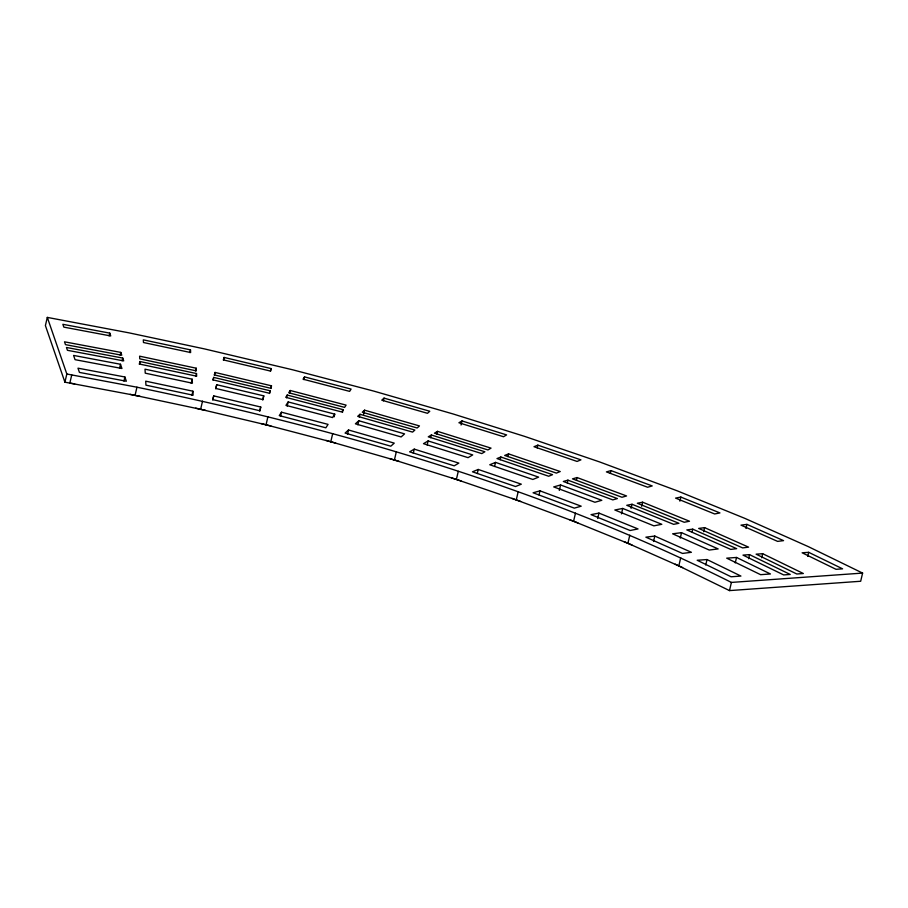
<?xml version="1.0" encoding="UTF-8"?>
<svg xmlns="http://www.w3.org/2000/svg" width="908" height="908" viewBox="0 0 908 908"><rect width="100%" height="100%" fill="white"/><g stroke="black" fill="none" stroke-linecap="round" stroke-linejoin="round"><path stroke-width="1.36" d="M675.257 564.174L729.487 590.597L860.682 581.256L862.6 573.084L808.381 546.661L744.866 518.377L677.062 490.763L599.609 461.934L524.586 436.373L453.262 414.014L373.756 391.098L292.785 369.828L204.391 348.888L128.947 332.839L47.318 317.403L45.4 325.575L64.911 382.177L139.968 396.297M64.911 382.177L66.829 374.005L47.318 317.403M71.743 374.936L69.825 383.097L74.672 383.891M109.119 335.846L109.766 333.123L62.856 324.304L63.832 327.13L110.742 335.96L109.766 333.123M120.151 355.13L120.798 352.406L64.502 341.817L65.478 344.643L121.774 355.232L120.798 352.406M119.538 368.342L120.492 364.256L73.582 355.425L75.046 359.67L121.956 368.5L120.492 364.256M122.103 360.782L122.739 358.058L66.454 347.469L67.43 350.306L123.715 360.896L122.739 358.058M123.919 381.076L124.884 376.99L77.975 368.171L79.439 372.416L126.348 381.235L124.884 376.99M139.276 364.233L139.911 361.509L196.503 373.54L196.661 376.196L140.07 364.165L139.911 361.509M135.054 395.377L136.96 387.205C341.453 429.552 544.164 488.663 731.405 582.425L862.6 573.084M189.84 352.599L190.476 349.875L143.316 339.853L143.475 342.52L190.635 352.542L190.476 349.875M191.213 383.278L192.167 379.192L145.019 369.17L145.246 373.165L192.405 383.199L192.167 379.192M195.561 370.929L196.196 368.205L139.605 356.174L139.764 358.842L196.344 370.873L196.196 368.205M195.867 376.264L196.503 373.54M191.906 395.275L192.871 391.189L145.711 381.167L145.938 385.162L193.098 395.196L192.871 391.189M200.623 409.315L202.529 401.143M213.062 380.123L213.698 377.399L270.153 390.781L269.517 393.505M214.401 375.163L215.037 372.439L271.492 385.821L270.845 388.545M212.767 399.963L213.721 395.877L260.766 407.034L259.813 411.108M215.775 388.806L216.728 384.72L263.774 395.865L262.821 399.951M223.447 360.158L224.083 357.434L271.129 368.58L270.493 371.304M266.033 424.819L267.939 416.647M280.538 416.284L281.491 412.198L328.072 424.388L325.836 427.804L279.267 415.614L281.491 412.198M286.599 397.761L287.234 395.037L343.133 409.667L342.486 412.391M289.573 393.209L290.208 390.485L346.096 405.116L344.609 407.386L288.721 392.767L290.208 390.485M287.223 406.035L288.177 401.949L334.757 414.139L334.121 416.863M303.885 379.623L304.532 376.899L351.101 389.089L349.614 391.371L303.045 379.181L304.532 376.899M330.784 441.765L332.703 433.593M347.548 434.069L348.513 429.995L394.254 443.127L390.815 446.203L345.074 433.071L348.513 429.995M359.341 417.01L359.977 414.286L414.877 430.051L412.584 432.106L357.684 416.341L359.977 414.286M357.865 424.819L358.819 420.745L404.571 433.876L401.132 436.952L355.391 423.82L358.819 420.745M363.609 414.264L364.562 410.178L419.462 425.931L417.169 427.986L362.269 412.232L364.562 410.178M383.403 400.848L384.039 398.124L429.79 411.256L427.498 413.31L381.746 400.178L384.039 398.124M394.401 460.027L396.308 451.855M413.299 453.217L414.252 449.131L458.835 463.103L454.216 465.838L409.633 451.855L414.252 449.131M427.169 445.022L428.122 440.936L472.693 454.919L468.074 457.655L423.503 443.671L428.122 440.936M430.733 437.724L431.368 435L484.861 451.775L481.773 453.591L428.281 436.816L431.368 435M436.884 434.081L437.531 431.357L491.024 448.132L487.936 449.948L434.444 433.173L437.531 431.357M461.048 425.012L462.013 420.937L506.585 434.909L503.509 436.737L458.926 422.753L462.013 420.937M456.372 479.458L458.29 471.297M477.279 473.545L478.232 469.459L521.306 484.18L515.528 486.529L472.466 471.808L478.232 469.459M494.588 466.485L495.541 462.399L538.614 477.12L532.837 479.469L489.775 464.76L495.541 462.399M500.217 459.732L500.853 457.008L552.529 474.668L548.682 476.246L497.005 458.574L500.853 457.008M507.913 456.599L508.548 453.875L560.225 471.536L556.377 473.102L504.7 455.441L508.548 453.875M516.255 499.922L518.173 491.761M537.218 447.871L537.854 445.147L580.916 459.868L577.068 461.434L534.006 446.713L537.854 445.147M539 494.917L539.965 490.842L581.188 506.187L574.31 508.139L533.087 492.794L539.965 490.842M559.305 490.411L560.588 484.963L601.811 500.308L594.933 502.26L553.71 486.915L560.588 484.963M567.273 482.886L567.92 480.162L617.383 498.571L612.798 499.888L563.335 481.467L567.92 480.162M576.444 480.275L577.079 477.551L626.554 495.961L621.969 497.266L572.494 478.856L577.079 477.551M573.572 521.26L575.49 513.099M597.691 518.536L598.962 513.088L638.04 528.944L630.107 530.499L591.04 514.643L598.962 513.088M610.346 473.318L610.993 470.594L652.216 485.939L647.631 487.244L606.408 471.899L610.993 470.594M621.458 513.883L622.74 508.446L661.807 524.302L653.885 525.846L614.818 509.99L622.74 508.446M631.083 508.355L632.047 504.269L678.923 523.303L673.645 524.336L626.758 505.302L632.047 504.269M627.893 543.313L629.812 535.141M641.65 506.289L642.603 502.203L689.49 521.237L684.212 522.27L637.325 503.236L642.603 502.203M653.522 541.509L654.793 536.061L691.408 552.302L682.498 553.437L645.872 537.184L654.793 536.061M679.899 501.159L680.852 497.073L719.93 512.929L714.641 513.962L675.575 498.106L680.852 497.073M680.262 538.115L681.545 532.667L718.16 548.92L709.25 550.044L672.624 533.802L681.545 532.667M678.809 565.9L680.728 557.739M692.1 531.884L692.747 529.16L736.683 548.659L730.736 549.408L686.8 529.909L692.747 529.16M703.677 531.736L704.631 527.65L748.578 547.149L742.63 547.91L698.683 528.411L704.631 527.65M705.743 565.003L707.026 559.555L740.917 576.069L731.076 576.773L697.185 560.259L707.026 559.555M735.264 562.903L736.547 557.455L770.438 573.97L760.598 574.673L726.706 558.159L736.547 557.455M729.487 590.597L731.405 582.425M745.967 528.467L746.932 524.381L783.547 540.635L777.6 541.384L740.985 525.142L746.932 524.381M748.601 558.726L749.554 554.64L790.221 574.458L783.661 574.923L742.994 555.106L749.554 554.64M761.721 557.784L762.675 553.698L803.342 573.515L796.781 573.992L756.114 554.175L762.675 553.698M807.745 556.4L808.699 552.325L842.59 568.828L836.03 569.305L802.139 552.79L808.699 552.325M213.698 377.399L213.028 379.885L269.483 393.255L270.153 390.781M215.037 372.439L214.367 374.925L270.822 388.295L271.492 385.821M213.721 395.877L212.722 399.599L259.767 410.745L260.766 407.034M216.728 384.72L215.729 388.442L262.775 399.588L263.774 395.865M224.083 357.434L223.413 359.909L270.459 371.054L271.129 368.58M287.234 395.037L285.748 397.318L341.646 411.937L343.133 409.667M288.177 401.949L285.952 405.365L332.521 417.555L334.757 414.139M66.829 374.005L136.96 387.205M130.105 394.322L205.56 410.359M195.685 408.146L270.959 425.988M261.152 423.537L335.665 443.036M325.995 440.391L399.191 461.4M389.725 458.563L461.048 480.922M451.866 477.914L520.761 501.466M511.93 498.322L577.897 522.872M569.475 519.603L631.991 544.97M624.057 541.611L682.646 567.602"/></g></svg>
